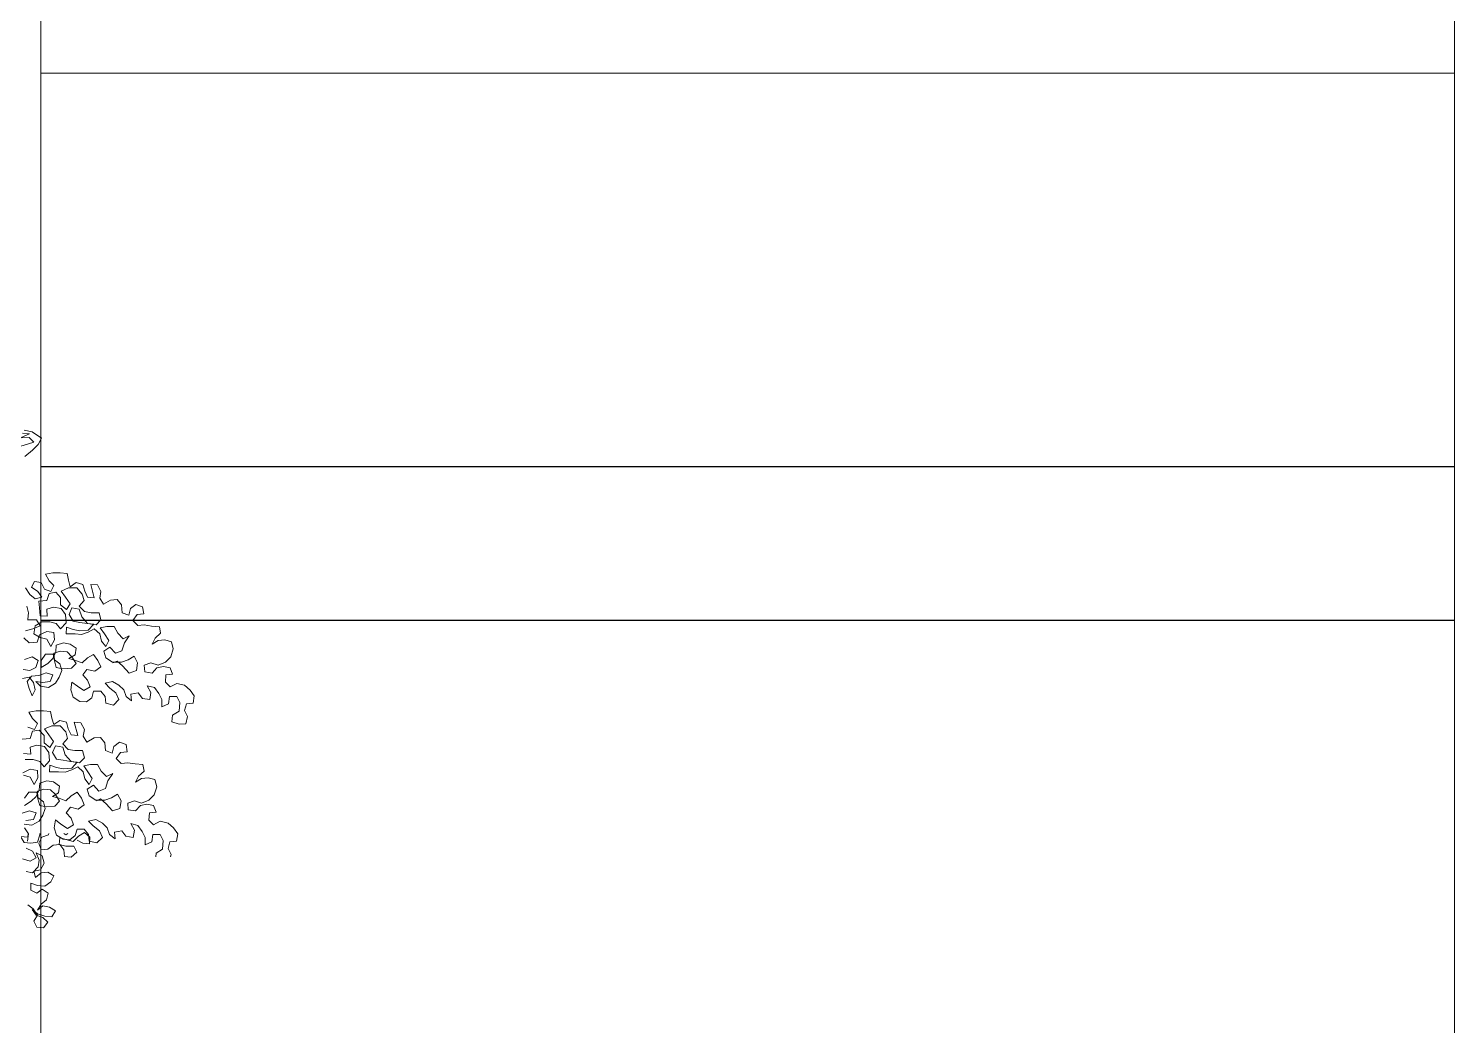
# Model space of a CAD drawing. Header units: metres. Extents: x -58 to 722, y -1100 to 345.
# Drawn here: x 49.295 to 51.615, y -19.5 to -17.879 of the extents above; entities that cross this region are included whole.
import ezdxf

# ---------------------------------------------------------------- set-up
doc = ezdxf.new("R2010")
doc.units = ezdxf.units.M
doc.header["$MEASUREMENT"] = 0
doc.layers.add('FSR_ARQ_006ARBOLES', color=74, linetype='Continuous', lineweight=0)
doc.layers.add('muro bajo', color=33, linetype='Continuous', lineweight=9)
doc.layers.add('FSR_ARQ_29PERFILES ACERO', color=143, linetype='Continuous')

# ---------------------------------------------------------------- blocks, each defined once
blk = doc.blocks.new('arboles fsr 01')
at = {"layer": 'FSR_ARQ_006ARBOLES'}
for points in [[(186.8459, -35.0251), (186.8552, -35.0173), (186.8616, -35.0108), (186.8659, -35.003), (186.8545, -34.9958), (186.8452, -34.9937)], [(186.843, -34.9972), (186.8516, -34.9979), (186.8416, -35.0022)], [(186.8423, -35.0029), (186.8509, -35.0022), (186.8566, -35.008), (186.8401, -35.013)], [(186.8454, -35.2659), (186.8547, -35.2624), (186.8618, -35.2667), (186.859, -35.2753), (186.8518, -35.2788), (186.8439, -35.2774)], [(186.8432, -35.2881), (186.8511, -35.2867), (186.8561, -35.2931), (186.8582, -35.3017), (186.8546, -35.3089), (186.8511, -35.3003), (186.8489, -35.2917), (186.8539, -35.2853), (186.8625, -35.2846), (186.8711, -35.2817), (186.879, -35.2839), (186.8761, -35.2917), (186.8668, -35.2931), (186.8589, -35.2917), (186.8647, -35.2974), (186.874, -35.2989), (186.8825, -35.2939), (186.8868, -35.2867), (186.8897, -35.2789), (186.8876, -35.271), (186.8811, -35.266), (186.8804, -35.2581), (186.8883, -35.256), (186.8962, -35.2567), (186.9019, -35.2624), (186.9069, -35.2703), (186.9012, -35.276), (186.8911, -35.2767), (186.8833, -35.2753), (186.8811, -35.2674), (186.8797, -35.2595), (186.8704, -35.2595), (186.8654, -35.2667), (186.8654, -35.2753), (186.8733, -35.2703), (186.879, -35.2645), (186.8826, -35.2567), (186.8833, -35.2488), (186.8919, -35.246), (186.8997, -35.2474), (186.9069, -35.2524), (186.9055, -35.2603), (186.8983, -35.2646), (186.9062, -35.2667), (186.914, -35.2696), (186.9205, -35.2639), (186.9276, -35.2596), (186.9326, -35.2667), (186.9362, -35.2746), (186.929, -35.2796), (186.9197, -35.2775), (186.9147, -35.2839), (186.9205, -35.2903), (186.9233, -35.2982), (186.9161, -35.3025), (186.9083, -35.2975), (186.9019, -35.2925), (186.9004, -35.3018), (186.9033, -35.3103), (186.9111, -35.3154), (186.919, -35.3161), (186.9254, -35.3111), (186.9276, -35.3032), (186.9362, -35.3032), (186.9412, -35.3097), (186.9419, -35.3175), (186.9512, -35.3197), (186.9576, -35.3133), (186.9541, -35.3054), (186.9469, -35.2997), (186.9412, -35.2939), (186.9498, -35.2918), (186.9576, -35.2961), (186.9634, -35.3018), (186.9662, -35.3097), (186.9726, -35.3147), (186.9719, -35.3068), (186.9805, -35.3054), (186.9855, -35.3118), (186.9941, -35.3133), (186.9955, -35.3047), (186.9912, -35.2968), (186.9998, -35.299), (187.0048, -35.3061), (187.0084, -35.3133), (187.0084, -35.3219), (187.0163, -35.3183), (187.0177, -35.3097), (187.0263, -35.3097), (187.0299, -35.3169), (187.0291, -35.3269), (187.0213, -35.3319), (187.0205, -35.3398), (187.0291, -35.3426), (187.037, -35.3419), (187.0391, -35.3334), (187.0356, -35.3262), (187.0377, -35.3183), (187.0456, -35.3176), (187.047, -35.309), (187.042, -35.3019), (187.0356, -35.2962), (187.0263, -35.294), (187.0184, -35.2983), (187.0127, -35.2926), (187.0134, -35.284), (187.0213, -35.2833), (187.0184, -35.2754), (187.0106, -35.274), (187.0027, -35.2754), (186.997, -35.2818), (186.9884, -35.2804), (186.9877, -35.2725), (186.9956, -35.2697), (187.0041, -35.2725), (187.0127, -35.269), (187.0192, -35.2625), (187.022, -35.2532), (187.0199, -35.2447), (187.012, -35.2425), (187.0042, -35.2432), (186.997, -35.2475), (187.0006, -35.2403), (187.007, -35.2346), (187.0056, -35.2268), (186.9963, -35.226), (186.9877, -35.2246), (186.9799, -35.2253), (186.9742, -35.2196), (186.9792, -35.2124), (186.987, -35.2117), (186.9856, -35.2031), (186.9777, -35.2003), (186.9713, -35.2053), (186.9692, -35.2131), (186.9613, -35.2103), (186.9606, -35.201), (186.9556, -35.1945), (186.9477, -35.1952), (186.9391, -35.2002), (186.9348, -35.1931), (186.9363, -35.1852), (186.932, -35.1773), (186.9241, -35.1766), (186.9284, -35.1924), (186.9205, -35.1916), (186.917, -35.1845), (186.9148, -35.1766), (186.907, -35.1745), (186.8998, -35.1795), (186.8977, -35.1716), (186.8963, -35.1637), (186.8877, -35.163), (186.8791, -35.163), (186.8705, -35.1644), (186.8748, -35.1723), (186.8805, -35.178), (186.8769, -35.1852), (186.8691, -35.1823), (186.8655, -35.1744), (186.8576, -35.173), (186.854, -35.1801), (186.8612, -35.1851), (186.8662, -35.1916), (186.8583, -35.1937), (186.8519, -35.1887), (186.8469, -35.1808)], [(186.8483, -35.2023), (186.8504, -35.2102), (186.8497, -35.218)], [(186.849, -35.2187), (186.8597, -35.2188), (186.864, -35.2259), (186.8554, -35.2295), (186.8468, -35.2316)], [(186.8447, -35.2402), (186.8511, -35.2459), (186.8604, -35.2452), (186.8633, -35.2366), (186.8719, -35.2324), (186.8805, -35.2338), (186.8812, -35.2424), (186.8769, -35.2502), (186.8719, -35.2417), (186.864, -35.2395), (186.8568, -35.2352), (186.8583, -35.2259), (186.8662, -35.2209), (186.8755, -35.2209), (186.8833, -35.2231), (186.8883, -35.2295), (186.8948, -35.2224), (186.8941, -35.2124), (186.8891, -35.2052), (186.8798, -35.2038), (186.8719, -35.2059), (186.8726, -35.2145), (186.864, -35.2138), (186.8633, -35.2045), (186.8626, -35.1966), (186.8719, -35.1959), (186.8748, -35.1873), (186.8826, -35.1859), (186.8884, -35.1923), (186.8883, -35.2009), (186.8955, -35.2066), (186.8998, -35.1995), (186.8941, -35.1916), (186.8891, -35.1845), (186.8977, -35.1809), (186.9077, -35.1809), (186.9141, -35.1881), (186.9162, -35.1959), (186.9105, -35.2024), (186.9169, -35.2088), (186.9248, -35.2102), (186.9341, -35.2102), (186.9363, -35.2188), (186.9305, -35.2245), (186.9205, -35.2231), (186.9134, -35.2152), (186.9105, -35.2059), (186.9019, -35.2045), (186.8984, -35.2124), (186.9034, -35.2202), (186.9112, -35.2217), (186.9198, -35.2231), (186.9277, -35.2238), (186.9212, -35.231), (186.9112, -35.2317), (186.9033, -35.2302), (186.8955, -35.2274), (186.8948, -35.2352), (186.9055, -35.2352), (186.9133, -35.236), (186.9212, -35.2331), (186.9284, -35.2295), (186.9348, -35.2353), (186.9369, -35.2439), (186.9419, -35.2503), (186.9455, -35.2432), (186.9405, -35.2353), (186.9355, -35.2281), (186.9434, -35.2267), (186.952, -35.2267), (186.9563, -35.2346), (186.9627, -35.241), (186.9698, -35.2375), (186.9641, -35.246), (186.9612, -35.2553), (186.9534, -35.2582), (186.9469, -35.251), (186.9398, -35.256), (186.9419, -35.2639), (186.9498, -35.2689), (186.9605, -35.2689), (186.9684, -35.2661), (186.9755, -35.2618), (186.9798, -35.2696), (186.9784, -35.2789), (186.9698, -35.2818), (186.9619, -35.2732), (186.9555, -35.2675), (186.9505, -35.2696)], [(186.849, -35.4812), (186.8504, -35.4726), (186.8454, -35.4655)], [(187.0187, -35.4998), (187.0195, -35.4969), (187.0159, -35.4898), (187.0181, -35.4819), (187.0259, -35.4812), (187.0274, -35.4726), (187.0224, -35.4655), (187.0159, -35.4597), (187.0066, -35.4576), (186.9988, -35.4619), (186.993, -35.4561), (186.9938, -35.4475), (187.0016, -35.4468), (186.9988, -35.439), (186.9909, -35.4375), (186.9831, -35.439), (186.9773, -35.4454), (186.9687, -35.4439), (186.968, -35.4361), (186.9759, -35.4332), (186.9845, -35.4361), (186.9931, -35.4325), (186.9995, -35.4261), (187.0024, -35.4168), (187.0002, -35.4082), (186.9924, -35.4061), (186.9845, -35.4068), (186.9774, -35.4111), (186.9809, -35.4039), (186.9874, -35.3982), (186.986, -35.3903), (186.9767, -35.3896), (186.9681, -35.3882), (186.9602, -35.3889), (186.9545, -35.3831), (186.9595, -35.376), (186.9674, -35.3753), (186.966, -35.3667), (186.9581, -35.3638), (186.9516, -35.3688), (186.9495, -35.3767), (186.9416, -35.3738), (186.9409, -35.3645), (186.9359, -35.3581), (186.9281, -35.3588), (186.9195, -35.3638), (186.9152, -35.3566), (186.9166, -35.3488), (186.9123, -35.3409), (186.9045, -35.3402), (186.9087, -35.3559), (186.9009, -35.3552), (186.8973, -35.348), (186.8952, -35.3402), (186.8873, -35.338), (186.8802, -35.343), (186.878, -35.3352), (186.8766, -35.3273), (186.868, -35.3266), (186.8594, -35.3266), (186.8508, -35.328), (186.8551, -35.3358), (186.8608, -35.3416), (186.8573, -35.3487), (186.8494, -35.3459)], [(186.8436, -35.4002), (186.8522, -35.3959), (186.8608, -35.3974), (186.8615, -35.4059), (186.8572, -35.4138), (186.8522, -35.4052), (186.8443, -35.4031)], [(186.8465, -35.3845), (186.8558, -35.3845), (186.8637, -35.3866), (186.8687, -35.3931), (186.8751, -35.3859), (186.8744, -35.3759), (186.8694, -35.3688), (186.8601, -35.3673), (186.8522, -35.3695), (186.8529, -35.378), (186.8444, -35.3773)], [(186.8429, -35.3602), (186.8522, -35.3594), (186.8551, -35.3509), (186.863, -35.3494), (186.8687, -35.3559), (186.8687, -35.3645), (186.8758, -35.3702), (186.8801, -35.363), (186.8744, -35.3552), (186.8694, -35.348), (186.878, -35.3445), (186.888, -35.3445), (186.8944, -35.3516), (186.8966, -35.3595), (186.8909, -35.3659), (186.8973, -35.3724), (186.9052, -35.3738), (186.9145, -35.3738), (186.9166, -35.3824), (186.9109, -35.3881), (186.9009, -35.3867), (186.8937, -35.3788), (186.8909, -35.3695), (186.8823, -35.3681), (186.8787, -35.3759), (186.8837, -35.3838), (186.8916, -35.3852), (186.9001, -35.3867), (186.908, -35.3874), (186.9016, -35.3945), (186.8915, -35.3952), (186.8837, -35.3938), (186.8758, -35.3909), (186.8751, -35.3988), (186.8858, -35.3988), (186.8937, -35.3995), (186.9016, -35.3967), (186.9087, -35.3931), (186.9151, -35.3988), (186.9173, -35.4074), (186.9223, -35.4139), (186.9259, -35.4067), (186.9209, -35.3988), (186.9159, -35.3917), (186.9237, -35.3903), (186.9323, -35.3903), (186.9366, -35.3981), (186.943, -35.4046), (186.9502, -35.401), (186.9445, -35.4096), (186.9416, -35.4189), (186.9337, -35.4217), (186.9273, -35.4146), (186.9201, -35.4196), (186.9223, -35.4275), (186.9301, -35.4325), (186.9409, -35.4325), (186.9487, -35.4296), (186.9559, -35.4253), (186.9602, -35.4332), (186.9587, -35.4425), (186.9501, -35.4454), (186.9423, -35.4368), (186.9359, -35.431), (186.9308, -35.4332)], [(186.8429, -35.4481), (186.8515, -35.4453), (186.8593, -35.4474), (186.8564, -35.4553), (186.8471, -35.4567)], [(186.845, -35.461), (186.8543, -35.4624), (186.8629, -35.4574), (186.8672, -35.4503), (186.87, -35.4424), (186.8679, -35.4346), (186.8615, -35.4295), (186.8608, -35.4217), (186.8686, -35.4195), (186.8765, -35.4203), (186.8822, -35.426), (186.8872, -35.4339), (186.8815, -35.4396), (186.8715, -35.4403), (186.8636, -35.4388), (186.8615, -35.431), (186.8601, -35.4231), (186.8508, -35.4231), (186.8457, -35.4302)], [(186.8457, -35.4388), (186.8536, -35.4338), (186.8593, -35.4281), (186.8629, -35.4202), (186.8636, -35.4124), (186.8722, -35.4095), (186.8801, -35.411), (186.8872, -35.416), (186.8858, -35.4238), (186.8786, -35.4281), (186.8865, -35.4303), (186.8944, -35.4332), (186.9008, -35.4274), (186.908, -35.4232), (186.913, -35.4303), (186.9165, -35.4382), (186.9094, -35.4432), (186.9001, -35.441), (186.8951, -35.4475), (186.9008, -35.4539), (186.9036, -35.4618), (186.8965, -35.4661), (186.8886, -35.461), (186.8822, -35.456), (186.8808, -35.4653), (186.8836, -35.4739), (186.8915, -35.4789), (186.8993, -35.4796), (186.9058, -35.4746), (186.9079, -35.4668), (186.9165, -35.4668), (186.9215, -35.4732), (186.9222, -35.4811), (186.9315, -35.4832), (186.938, -35.4768), (186.9344, -35.4689), (186.9272, -35.4632), (186.9215, -35.4575), (186.9301, -35.4554), (186.938, -35.4597), (186.9437, -35.4654), (186.9465, -35.4733), (186.953, -35.4783), (186.9523, -35.4704), (186.9609, -35.469), (186.9659, -35.4754), (186.9744, -35.4769), (186.9759, -35.4683), (186.9716, -35.4604), (186.9802, -35.4626), (186.9852, -35.4697), (186.9887, -35.4769), (186.9887, -35.4854), (186.9966, -35.4819), (186.998, -35.4733), (187.0066, -35.4733), (187.0102, -35.4805), (187.0095, -35.4905), (187.0016, -35.4955), (187.0012, -35.4998)], [(186.8495, -35.5566), (186.8559, -35.5616), (186.8609, -35.5688), (186.8566, -35.5759), (186.8602, -35.5831), (186.868, -35.5838), (186.8731, -35.5774), (186.8673, -35.5716), (186.8595, -35.5688), (186.8545, -35.5623), (186.8609, -35.5673), (186.8695, -35.5702), (186.8781, -35.5709), (186.8824, -35.5638), (186.8752, -35.5595), (186.8673, -35.558), (186.8609, -35.563), (186.8652, -35.5559), (186.8716, -35.5509), (186.8738, -35.543), (186.8667, -35.538), (186.8602, -35.543), (186.8531, -35.5394), (186.8531, -35.5309), (186.8609, -35.5337), (186.8695, -35.5344), (186.8767, -35.5294), (186.8803, -35.5223), (186.8731, -35.518), (186.8652, -35.5187), (186.8588, -35.5244), (186.8567, -35.5166), (186.8645, -35.5151), (186.8688, -35.5073), (186.8667, -35.4987), (186.8595, -35.4951), (186.8631, -35.5037), (186.8617, -35.5115), (186.8552, -35.5187), (186.8474, -35.5173)], [(186.8431, -35.5022), (186.8524, -35.5051), (186.8595, -35.5008), (186.8552, -35.4929), (186.8474, -35.4894)], [(186.85, -35.4719), (186.8495, -35.4765), (186.841, -35.4758), (186.8452, -35.4829), (186.8531, -35.4836), (186.861, -35.4822), (186.8638, -35.4736), (186.8637, -35.4719)], [(186.8745, -35.4719), (186.8739, -35.4737), (186.866, -35.4765), (186.8624, -35.4837), (186.8653, -35.4915), (186.8731, -35.4908), (186.8796, -35.4858), (186.8874, -35.4851), (186.8924, -35.4916), (186.8931, -35.4994), (186.901, -35.5001), (186.9075, -35.4944), (186.9039, -35.4873), (186.8946, -35.4873), (186.8867, -35.4851), (186.8874, -35.4772), (186.9032, -35.4815), (186.9096, -35.4751), (186.9168, -35.4708), (186.9232, -35.4766), (186.9225, -35.4844), (186.9146, -35.4837), (186.9082, -35.4801)], [(186.8971, -35.4719), (186.8946, -35.4737), (186.8923, -35.4719)]]:
    blk.add_lwpolyline(points, dxfattribs=at)

msp = doc.modelspace()

# ---------------------------------------------------------------- linework, layer by layer
at = {"layer": 'FSR_ARQ_29PERFILES ACERO', "ltscale": 0.005}
for points in [[(51.615, -18.5912), (49.315, -18.5912)], [(51.615, -18.8412), (49.315, -18.8412)]]:
    msp.add_lwpolyline(points, dxfattribs=at)
at = {"layer": 'muro bajo', "ltscale": 0.005}
for points in [[(49.315, -20.9412), (49.315, -14.7112)], [(51.615, -20.9412), (51.615, -14.7112)], [(51.615, -17.9512), (49.315, -17.9512)]]:
    msp.add_lwpolyline(points, dxfattribs=at)

# ---------------------------------------------------------------- block references
at = {"layer": 'FSR_ARQ_006ARBOLES', "xscale": 1.371082351148036, "yscale": 1.371082351148036, "zscale": 1.371082351148036}
msp.add_blockref('arboles fsr 01', (-206.8922, 29.4475), dxfattribs=at)

doc.saveas('drawing.dxf')
